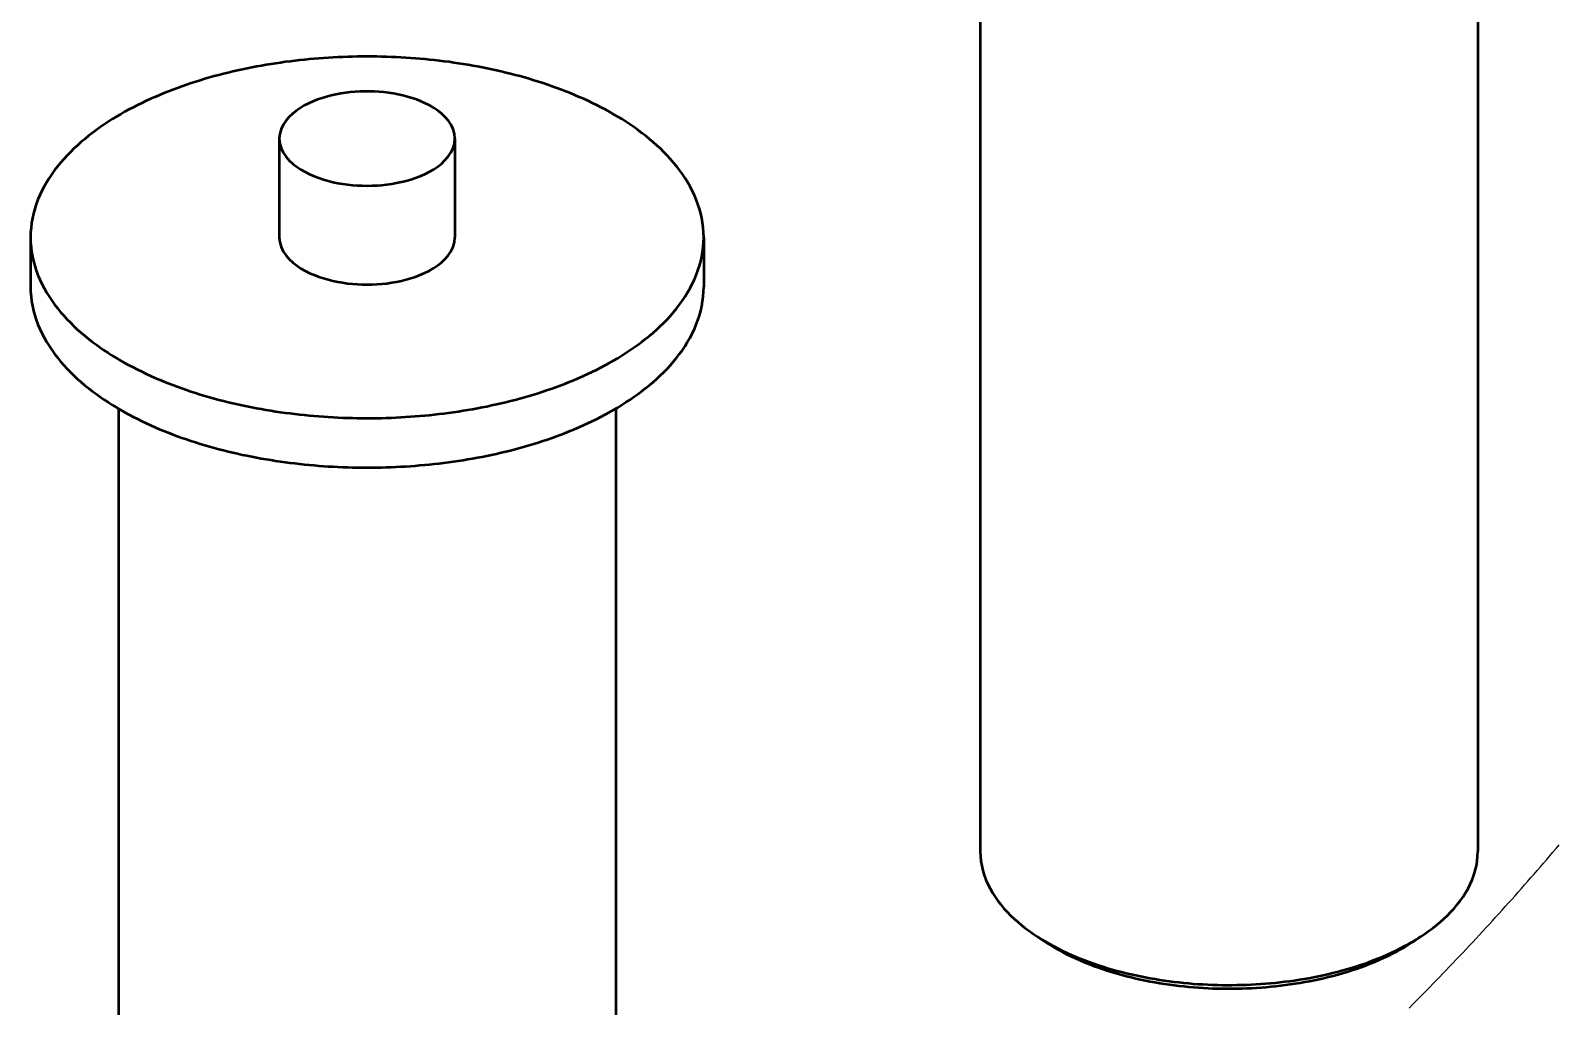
# Model space of a CAD drawing. Header units: millimetres. Extents: x 0 to 841, y 0 to 594.
# Drawn here: x 411.68 to 449.72, y 292.33 to 316.63 of the extents above; entities that cross this region are included whole.
import ezdxf

# ---------------------------------------------------------------- set-up
doc = ezdxf.new("R2010")
doc.units = ezdxf.units.MM
doc.layers.add('FINA', color=7, linetype='CONTINUOUS', lineweight=25)
doc.layers.add('VIS', color=7, linetype='CONTINUOUS', lineweight=50)

msp = doc.modelspace()

# ---------------------------------------------------------------- linework, layer by layer
at = {"layer": 'FINA'}
for points in [[(435.343, 318.747), (435.343, 296.188)], [(447.74, 318.747), (447.74, 296.188)], [(428.451, 311.48), (428.448, 311.6), (428.439, 311.72), (428.424, 311.84), (428.403, 311.958), (428.377, 312.076), (428.345, 312.192), (428.308, 312.306), (428.266, 312.419), (428.22, 312.53), (428.168, 312.639), (428.113, 312.746), (428.053, 312.85), (427.99, 312.953), (427.923, 313.053), (427.852, 313.15), (427.779, 313.246), (427.703, 313.339), (427.624, 313.43), (427.542, 313.518), (427.458, 313.605), (427.372, 313.689), (427.284, 313.771), (427.194, 313.851), (427.102, 313.929), (427.009, 314.004), (426.913, 314.078), (426.817, 314.15), (426.719, 314.22), (426.62, 314.288), (426.519, 314.354), (426.418, 314.419), (426.315, 314.482), (426.211, 314.543), (426.106, 314.602), (426.001, 314.66), (425.894, 314.716), (425.787, 314.771), (425.679, 314.824), (425.57, 314.876), (425.461, 314.926), (425.351, 314.975), (425.24, 315.022), (425.129, 315.068), (425.017, 315.113), (424.905, 315.156), (424.792, 315.199), (424.679, 315.239), (424.565, 315.279), (424.451, 315.317), (424.337, 315.354), (424.222, 315.39), (424.106, 315.425), (423.991, 315.458), (423.875, 315.491), (423.758, 315.522), (423.642, 315.552), (423.525, 315.581), (423.408, 315.609), (423.291, 315.636), (423.173, 315.661), (423.055, 315.686), (422.937, 315.71), (422.819, 315.732), (422.7, 315.754), (422.582, 315.774), (422.463, 315.794), (422.344, 315.813), (422.225, 315.83), (422.106, 315.847), (421.986, 315.862), (421.867, 315.877), (421.747, 315.891), (421.628, 315.903), (421.508, 315.915), (421.388, 315.926), (421.268, 315.935), (421.148, 315.944), (421.028, 315.952), (420.907, 315.959), (420.787, 315.965), (420.667, 315.97), (420.547, 315.975), (420.426, 315.978), (420.306, 315.98), (420.186, 315.982), (420.065, 315.982), (419.945, 315.982), (419.824, 315.98), (419.704, 315.978), (419.584, 315.975), (419.463, 315.97), (419.343, 315.965), (419.223, 315.959), (419.103, 315.952), (418.982, 315.944), (418.862, 315.935), (418.742, 315.926), (418.623, 315.915), (418.503, 315.903), (418.383, 315.891), (418.263, 315.877), (418.144, 315.862), (418.025, 315.847), (417.905, 315.83), (417.786, 315.813), (417.667, 315.794), (417.548, 315.774), (417.43, 315.754), (417.311, 315.732), (417.193, 315.71), (417.075, 315.686), (416.957, 315.661), (416.84, 315.636), (416.722, 315.609), (416.605, 315.581), (416.488, 315.552), (416.372, 315.522), (416.255, 315.491), (416.14, 315.458), (416.024, 315.425), (415.909, 315.39), (415.794, 315.354), (415.679, 315.317), (415.565, 315.279), (415.451, 315.239), (415.338, 315.199), (415.225, 315.156), (415.113, 315.113), (415.001, 315.068), (414.89, 315.022), (414.779, 314.975), (414.669, 314.926), (414.56, 314.876), (414.451, 314.824), (414.343, 314.771), (414.236, 314.716), (414.129, 314.66), (414.024, 314.602), (413.919, 314.543), (413.815, 314.482), (413.713, 314.419), (413.611, 314.354), (413.511, 314.288), (413.411, 314.22), (413.313, 314.15), (413.217, 314.078), (413.122, 314.004), (413.028, 313.929), (412.936, 313.851), (412.846, 313.771), (412.758, 313.689), (412.672, 313.605), (412.588, 313.518), (412.507, 313.43), (412.428, 313.339), (412.351, 313.246), (412.278, 313.15), (412.208, 313.053), (412.141, 312.953), (412.077, 312.85), (412.018, 312.746), (411.962, 312.639), (411.911, 312.53), (411.864, 312.419), (411.822, 312.306), (411.785, 312.192), (411.753, 312.076), (411.727, 311.958), (411.706, 311.84), (411.691, 311.72), (411.682, 311.6), (411.679, 311.48)], [(422.253, 313.94), (422.241, 314.06), (422.209, 314.175), (422.157, 314.284), (422.091, 314.384), (422.013, 314.475), (421.926, 314.558), (421.833, 314.633), (421.734, 314.7), (421.63, 314.761), (421.523, 314.816), (421.414, 314.865), (421.302, 314.909), (421.189, 314.948), (421.074, 314.983), (420.958, 315.013), (420.84, 315.039), (420.722, 315.061), (420.604, 315.079), (420.485, 315.093), (420.365, 315.104), (420.245, 315.111), (420.125, 315.115), (420.005, 315.115), (419.885, 315.111), (419.765, 315.104), (419.646, 315.093), (419.527, 315.079), (419.408, 315.061), (419.29, 315.039), (419.173, 315.013), (419.057, 314.983), (418.942, 314.948), (418.828, 314.909), (418.716, 314.865), (418.607, 314.816), (418.5, 314.761), (418.397, 314.7), (418.298, 314.633), (418.204, 314.558), (418.117, 314.475), (418.039, 314.384), (417.973, 314.284), (417.922, 314.175), (417.889, 314.06), (417.878, 313.94)], [(417.878, 313.94), (417.889, 313.818), (417.924, 313.701), (417.977, 313.59), (418.046, 313.488), (418.127, 313.396), (418.217, 313.312), (418.314, 313.237), (418.416, 313.169), (418.523, 313.108), (418.633, 313.053), (418.745, 313.004), (418.86, 312.96), (418.977, 312.922), (419.095, 312.888), (419.214, 312.858), (419.334, 312.833), (419.456, 312.812), (419.577, 312.796), (419.699, 312.782), (419.822, 312.773), (419.945, 312.768), (420.068, 312.766), (420.19, 312.768), (420.313, 312.774), (420.436, 312.783), (420.558, 312.796), (420.68, 312.813), (420.801, 312.834), (420.921, 312.86), (421.04, 312.889), (421.158, 312.923), (421.275, 312.962), (421.39, 313.006), (421.502, 313.055), (421.612, 313.11)], [(417.878, 313.94), (417.878, 311.48)], [(421.612, 313.11), (421.718, 313.171), (421.82, 313.239), (421.916, 313.314), (422.005, 313.398), (422.086, 313.49), (422.154, 313.591), (422.207, 313.702), (422.241, 313.819), (422.253, 313.94)], [(422.253, 313.94), (422.253, 311.48)], [(411.679, 311.48), (411.682, 311.359), (411.691, 311.239), (411.706, 311.12), (411.727, 311.001), (411.753, 310.884), (411.785, 310.768), (411.822, 310.653), (411.864, 310.541), (411.91, 310.43), (411.962, 310.321), (412.017, 310.214), (412.077, 310.11), (412.14, 310.007), (412.207, 309.907), (412.277, 309.81), (412.351, 309.714), (412.427, 309.621), (412.506, 309.53), (412.587, 309.442), (412.671, 309.356), (412.757, 309.271), (412.845, 309.189), (412.935, 309.11), (413.027, 309.032), (413.121, 308.956), (413.216, 308.882), (413.312, 308.81), (413.41, 308.74), (413.509, 308.672), (413.61, 308.606), (413.711, 308.541), (413.814, 308.479), (413.918, 308.417), (414.022, 308.358), (414.128, 308.3), (414.234, 308.244), (414.341, 308.189), (414.449, 308.136), (414.558, 308.084), (414.667, 308.034), (414.777, 307.985), (414.888, 307.938), (414.999, 307.892), (415.111, 307.847), (415.223, 307.804), (415.336, 307.762), (415.449, 307.721), (415.563, 307.681), (415.677, 307.643), (415.791, 307.606), (415.906, 307.57), (416.021, 307.535), (416.137, 307.502), (416.253, 307.47), (416.369, 307.438), (416.486, 307.408), (416.602, 307.379), (416.719, 307.351), (416.837, 307.324), (416.954, 307.299), (417.072, 307.274), (417.19, 307.25), (417.308, 307.228), (417.427, 307.206), (417.545, 307.185), (417.664, 307.166), (417.783, 307.147), (417.902, 307.13), (418.021, 307.113), (418.14, 307.098), (418.26, 307.083), (418.379, 307.069), (418.499, 307.057), (418.619, 307.045), (418.739, 307.034), (418.859, 307.024), (418.979, 307.015), (419.099, 307.007), (419.219, 307), (419.339, 306.994), (419.459, 306.989), (419.58, 306.985), (419.7, 306.982), (419.82, 306.979), (419.94, 306.978), (420.061, 306.977), (420.181, 306.978), (420.301, 306.979), (420.422, 306.981), (420.542, 306.985), (420.662, 306.989), (420.783, 306.994), (420.903, 307), (421.023, 307.007), (421.143, 307.015), (421.263, 307.024), (421.383, 307.033), (421.503, 307.044), (421.623, 307.056), (421.742, 307.068), (421.862, 307.082), (421.981, 307.097), (422.101, 307.112), (422.22, 307.129), (422.339, 307.146), (422.458, 307.165), (422.577, 307.184), (422.695, 307.205), (422.814, 307.226), (422.932, 307.249), (423.05, 307.272), (423.168, 307.297), (423.285, 307.323), (423.402, 307.349), (423.519, 307.377), (423.636, 307.406), (423.753, 307.436), (423.869, 307.467), (423.985, 307.5), (424.101, 307.533), (424.216, 307.568), (424.331, 307.603), (424.445, 307.64), (424.559, 307.679), (424.673, 307.718), (424.786, 307.759), (424.899, 307.801), (425.011, 307.844), (425.123, 307.889), (425.234, 307.935), (425.345, 307.982), (425.455, 308.031), (425.564, 308.081), (425.673, 308.132), (425.781, 308.185), (425.888, 308.24), (425.995, 308.296)], [(411.679, 311.48), (411.679, 310.249)], [(417.878, 311.48), (417.889, 311.358), (417.924, 311.24), (417.977, 311.129), (418.046, 311.028), (418.127, 310.935), (418.217, 310.851), (418.314, 310.776), (418.416, 310.708), (418.523, 310.647), (418.633, 310.592), (418.745, 310.543), (418.86, 310.499), (418.977, 310.461), (419.095, 310.427), (419.214, 310.398), (419.334, 310.373), (419.456, 310.352), (419.577, 310.335), (419.699, 310.322), (419.822, 310.312), (419.945, 310.307), (420.068, 310.305), (420.19, 310.307), (420.313, 310.313), (420.436, 310.322), (420.558, 310.335), (420.68, 310.352), (420.801, 310.374), (420.921, 310.399), (421.04, 310.428), (421.158, 310.462), (421.275, 310.501), (421.39, 310.545), (421.502, 310.594), (421.612, 310.649)], [(421.612, 310.649), (421.718, 310.71), (421.82, 310.778), (421.916, 310.854), (422.005, 310.937), (422.086, 311.029), (422.154, 311.131), (422.207, 311.241), (422.241, 311.358), (422.253, 311.48)], [(425.995, 308.296), (426.101, 308.354), (426.206, 308.413), (426.309, 308.475), (426.412, 308.537), (426.514, 308.602), (426.615, 308.668), (426.714, 308.736), (426.813, 308.806), (426.909, 308.878), (427.005, 308.952), (427.098, 309.028), (427.191, 309.106), (427.281, 309.186), (427.369, 309.268), (427.455, 309.352), (427.54, 309.438), (427.621, 309.527), (427.7, 309.618), (427.777, 309.711), (427.851, 309.807), (427.921, 309.905), (427.988, 310.005), (428.052, 310.107), (428.112, 310.212), (428.167, 310.319), (428.219, 310.428), (428.266, 310.539), (428.308, 310.652), (428.345, 310.767), (428.377, 310.883), (428.403, 311.001), (428.424, 311.119), (428.439, 311.239), (428.448, 311.359), (428.451, 311.48)], [(428.451, 311.48), (428.451, 310.249)], [(411.679, 310.249), (411.682, 310.129), (411.691, 310.009), (411.706, 309.89), (411.727, 309.771), (411.753, 309.654), (411.785, 309.538), (411.822, 309.423), (411.864, 309.31), (411.91, 309.199), (411.962, 309.091), (412.017, 308.984), (412.077, 308.879), (412.14, 308.777), (412.207, 308.677), (412.277, 308.579), (412.351, 308.484), (412.427, 308.391), (412.506, 308.3), (412.587, 308.211), (412.671, 308.125), (412.757, 308.041), (412.845, 307.959), (412.935, 307.879), (413.027, 307.801), (413.121, 307.726), (413.216, 307.652), (413.312, 307.58), (413.41, 307.51), (413.509, 307.442), (413.61, 307.376), (413.711, 307.311), (413.814, 307.248), (413.918, 307.187), (414.022, 307.128), (414.128, 307.07), (414.234, 307.014), (414.341, 306.959), (414.449, 306.906), (414.558, 306.854), (414.667, 306.804), (414.777, 306.755), (414.888, 306.707), (414.999, 306.661), (415.111, 306.617), (415.223, 306.573), (415.336, 306.531), (415.449, 306.491), (415.563, 306.451), (415.677, 306.413), (415.791, 306.376), (415.906, 306.34), (416.021, 306.305), (416.137, 306.272), (416.253, 306.239), (416.369, 306.208), (416.486, 306.178), (416.602, 306.149), (416.719, 306.121), (416.837, 306.094), (416.954, 306.068), (417.072, 306.044), (417.19, 306.02), (417.308, 305.997), (417.427, 305.976), (417.545, 305.955), (417.664, 305.936), (417.783, 305.917), (417.902, 305.899), (418.021, 305.883), (418.14, 305.867), (418.26, 305.853), (418.379, 305.839), (418.499, 305.826), (418.619, 305.814), (418.739, 305.804), (418.859, 305.794), (418.979, 305.785), (419.099, 305.777), (419.219, 305.77), (419.339, 305.764), (419.459, 305.759), (419.58, 305.755), (419.7, 305.751), (419.82, 305.749), (419.94, 305.748), (420.061, 305.747), (420.181, 305.747), (420.301, 305.749), (420.422, 305.751), (420.542, 305.754), (420.662, 305.758), (420.783, 305.764), (420.903, 305.77), (421.023, 305.776), (421.143, 305.784), (421.263, 305.793), (421.383, 305.803), (421.503, 305.814), (421.623, 305.825), (421.742, 305.838), (421.862, 305.852), (421.981, 305.866), (422.101, 305.882), (422.22, 305.898), (422.339, 305.916), (422.458, 305.934), (422.577, 305.954), (422.695, 305.974), (422.814, 305.996), (422.932, 306.018), (423.05, 306.042), (423.168, 306.066), (423.285, 306.092), (423.402, 306.119), (423.519, 306.147), (423.636, 306.176), (423.753, 306.206), (423.869, 306.237), (423.985, 306.269), (424.101, 306.303), (424.216, 306.337), (424.331, 306.373), (424.445, 306.41), (424.559, 306.448), (424.673, 306.488), (424.786, 306.528), (424.899, 306.57), (425.011, 306.614), (425.123, 306.658), (425.234, 306.704), (425.345, 306.751), (425.455, 306.8), (425.564, 306.85), (425.673, 306.902), (425.781, 306.955), (425.888, 307.01), (425.995, 307.066)], [(425.995, 307.066), (426.101, 307.124), (426.206, 307.183), (426.309, 307.244), (426.412, 307.307), (426.514, 307.372), (426.615, 307.438), (426.714, 307.506), (426.813, 307.576), (426.909, 307.648), (427.005, 307.722), (427.098, 307.798), (427.191, 307.875), (427.281, 307.955), (427.369, 308.037), (427.455, 308.122), (427.54, 308.208), (427.621, 308.297), (427.7, 308.388), (427.777, 308.481), (427.851, 308.576), (427.921, 308.674), (427.988, 308.774), (428.052, 308.877), (428.112, 308.982), (428.167, 309.088), (428.219, 309.197), (428.266, 309.309), (428.308, 309.421), (428.345, 309.536), (428.377, 309.652), (428.403, 309.77), (428.424, 309.889), (428.439, 310.009), (428.448, 310.129), (428.451, 310.249)], [(413.867, 307.217), (413.867, 284.657)], [(426.263, 307.217), (426.263, 284.657)], [(435.343, 296.188), (435.347, 296.067), (435.359, 295.947), (435.379, 295.828), (435.407, 295.71), (435.442, 295.595), (435.484, 295.482), (435.533, 295.371), (435.587, 295.263), (435.647, 295.158), (435.712, 295.057), (435.782, 294.958), (435.856, 294.863), (435.933, 294.77), (436.015, 294.681), (436.099, 294.595), (436.187, 294.512), (436.277, 294.431), (436.37, 294.354), (436.464, 294.279), (436.561, 294.207), (436.66, 294.137), (436.76, 294.07)], [(446.026, 292.288), (446.111, 292.373), (446.196, 292.458), (446.28, 292.544), (446.365, 292.629), (446.449, 292.715), (446.533, 292.801), (446.617, 292.887), (446.701, 292.973), (446.785, 293.059), (446.868, 293.146), (446.951, 293.232), (447.035, 293.319), (447.118, 293.406), (447.201, 293.493), (447.283, 293.58), (447.366, 293.667), (447.448, 293.755), (447.531, 293.842), (447.613, 293.93), (447.695, 294.018), (447.777, 294.106), (447.858, 294.194), (447.94, 294.283), (448.021, 294.371), (448.102, 294.46), (448.183, 294.549), (448.264, 294.637), (448.345, 294.727), (448.425, 294.816), (448.505, 294.905), (448.586, 294.995), (448.666, 295.084), (448.745, 295.174), (448.825, 295.264), (448.905, 295.354), (448.984, 295.445), (449.063, 295.535), (449.142, 295.626), (449.221, 295.717), (449.299, 295.807), (449.378, 295.899), (449.456, 295.99), (449.534, 296.081), (449.612, 296.173), (449.69, 296.264), (449.767, 296.356)], [(446.026, 292.288), (446.111, 292.373), (446.196, 292.458), (446.28, 292.544), (446.365, 292.629), (446.449, 292.715), (446.533, 292.801), (446.617, 292.887), (446.701, 292.973), (446.785, 293.059), (446.868, 293.146), (446.951, 293.232), (447.035, 293.319), (447.118, 293.406), (447.201, 293.493), (447.283, 293.58), (447.366, 293.667), (447.448, 293.755), (447.531, 293.842), (447.613, 293.93), (447.695, 294.018), (447.777, 294.106), (447.858, 294.194), (447.94, 294.283), (448.021, 294.371), (448.102, 294.46), (448.183, 294.549), (448.264, 294.637), (448.345, 294.727), (448.425, 294.816), (448.505, 294.905), (448.586, 294.995), (448.666, 295.084), (448.745, 295.174), (448.825, 295.264), (448.905, 295.354), (448.984, 295.445), (449.063, 295.535), (449.142, 295.626), (449.221, 295.717), (449.299, 295.807), (449.378, 295.899), (449.456, 295.99), (449.534, 296.081), (449.612, 296.173), (449.69, 296.264), (449.767, 296.356)], [(446.322, 294.07), (446.423, 294.137), (446.521, 294.207), (446.618, 294.279), (446.713, 294.354), (446.806, 294.431), (446.896, 294.512), (446.983, 294.595), (447.068, 294.681), (447.149, 294.77), (447.227, 294.863), (447.301, 294.958), (447.371, 295.057), (447.436, 295.158), (447.496, 295.263), (447.55, 295.371), (447.598, 295.482), (447.64, 295.595), (447.675, 295.71), (447.703, 295.828), (447.723, 295.947), (447.735, 296.067), (447.74, 296.188)], [(436.76, 294.07), (436.862, 294.005), (436.965, 293.943), (437.07, 293.883), (437.176, 293.825), (437.283, 293.77), (437.391, 293.716), (437.5, 293.665), (437.61, 293.615), (437.721, 293.567), (437.832, 293.522), (437.945, 293.478), (438.058, 293.435), (438.171, 293.395), (438.285, 293.356), (438.4, 293.319), (438.516, 293.283), (438.631, 293.25), (438.747, 293.217), (438.864, 293.186), (438.981, 293.157), (439.098, 293.129), (439.216, 293.103), (439.334, 293.078), (439.453, 293.055), (439.571, 293.033), (439.69, 293.012), (439.809, 292.993), (439.928, 292.975), (440.048, 292.958), (440.167, 292.943), (440.287, 292.929), (440.407, 292.916), (440.527, 292.905), (440.647, 292.895), (440.768, 292.886), (440.888, 292.879), (441.009, 292.872), (441.129, 292.867), (441.25, 292.864), (441.37, 292.861), (441.491, 292.86), (441.611, 292.86), (441.732, 292.862), (441.853, 292.864), (441.973, 292.868), (442.094, 292.873), (442.214, 292.88), (442.335, 292.887), (442.455, 292.896), (442.575, 292.907), (442.695, 292.918), (442.815, 292.931), (442.935, 292.945), (443.054, 292.961), (443.174, 292.978), (443.293, 292.996), (443.412, 293.015), (443.531, 293.036), (443.649, 293.058), (443.768, 293.082), (443.886, 293.107), (444.003, 293.134), (444.121, 293.162), (444.238, 293.191), (444.354, 293.222), (444.47, 293.255), (444.586, 293.289), (444.701, 293.325), (444.816, 293.362), (444.93, 293.401), (445.043, 293.442), (445.156, 293.485), (445.269, 293.529), (445.38, 293.575), (445.491, 293.623), (445.6, 293.673), (445.709, 293.725), (445.817, 293.779), (445.924, 293.835)], [(436.985, 293.924), (436.76, 294.07)], [(436.876, 293.997), (436.894, 293.984), (436.912, 293.972), (436.93, 293.96), (436.949, 293.948), (436.967, 293.936), (436.985, 293.924)], [(436.985, 293.924), (437.087, 293.859), (437.191, 293.797), (437.297, 293.737), (437.403, 293.679), (437.511, 293.624), (437.619, 293.57), (437.729, 293.519), (437.84, 293.47), (437.952, 293.423), (438.064, 293.378), (438.177, 293.335), (438.291, 293.294), (438.405, 293.254), (438.52, 293.217), (438.636, 293.181), (438.752, 293.146), (438.869, 293.114), (438.986, 293.083), (439.103, 293.053), (439.221, 293.025), (439.339, 292.999), (439.458, 292.974), (439.576, 292.951), (439.696, 292.929), (439.815, 292.909), (439.934, 292.89), (440.054, 292.873), (440.174, 292.857), (440.294, 292.842), (440.415, 292.829), (440.535, 292.817), (440.656, 292.806), (440.777, 292.797), (440.897, 292.789), (441.018, 292.783), (441.139, 292.778), (441.26, 292.774), (441.381, 292.772), (441.502, 292.771), (441.624, 292.771), (441.745, 292.772), (441.866, 292.775), (441.987, 292.78), (442.108, 292.785), (442.228, 292.792), (442.349, 292.8), (442.47, 292.81), (442.59, 292.821), (442.711, 292.833), (442.831, 292.847), (442.951, 292.862), (443.071, 292.879), (443.191, 292.897), (443.31, 292.916), (443.43, 292.937), (443.549, 292.959), (443.667, 292.983), (443.786, 293.008), (443.904, 293.035), (444.022, 293.064), (444.139, 293.094), (444.256, 293.125), (444.372, 293.158), (444.488, 293.193), (444.604, 293.23), (444.718, 293.268), (444.833, 293.308), (444.946, 293.35), (445.059, 293.394), (445.171, 293.44), (445.282, 293.488), (445.393, 293.537), (445.502, 293.589), (445.611, 293.643), (445.718, 293.699)], [(445.718, 293.699), (445.782, 293.735), (445.846, 293.771), (445.91, 293.807), (445.973, 293.845), (446.035, 293.884), (446.097, 293.924)], [(445.924, 293.835), (445.992, 293.872), (446.059, 293.909), (446.126, 293.948), (446.192, 293.988), (446.257, 294.028), (446.322, 294.07)], [(446.097, 293.924), (446.322, 294.07)], [(446.097, 293.924), (446.116, 293.936), (446.134, 293.948), (446.152, 293.96), (446.17, 293.972), (446.188, 293.984), (446.207, 293.997)]]:
    msp.add_lwpolyline(points, dxfattribs=at)
at = {"layer": 'VIS'}
for points in [[(435.343, 318.747), (435.343, 296.188)], [(447.74, 318.747), (447.74, 296.188)], [(428.451, 311.48), (428.448, 311.6), (428.439, 311.72), (428.424, 311.84), (428.403, 311.958), (428.377, 312.076), (428.345, 312.192), (428.308, 312.306), (428.266, 312.419), (428.22, 312.53), (428.168, 312.639), (428.113, 312.746), (428.053, 312.85), (427.99, 312.953), (427.923, 313.053), (427.852, 313.15), (427.779, 313.246), (427.703, 313.339), (427.624, 313.43), (427.542, 313.518), (427.458, 313.605), (427.372, 313.689), (427.284, 313.771), (427.194, 313.851), (427.102, 313.929), (427.009, 314.004), (426.913, 314.078), (426.817, 314.15), (426.719, 314.22), (426.62, 314.288), (426.519, 314.354), (426.418, 314.419), (426.315, 314.482), (426.211, 314.543), (426.106, 314.602), (426.001, 314.66), (425.894, 314.716), (425.787, 314.771), (425.679, 314.824), (425.57, 314.876), (425.461, 314.926), (425.351, 314.975), (425.24, 315.022), (425.129, 315.068), (425.017, 315.113), (424.905, 315.156), (424.792, 315.199), (424.679, 315.239), (424.565, 315.279), (424.451, 315.317), (424.337, 315.354), (424.222, 315.39), (424.106, 315.425), (423.991, 315.458), (423.875, 315.491), (423.758, 315.522), (423.642, 315.552), (423.525, 315.581), (423.408, 315.609), (423.291, 315.636), (423.173, 315.661), (423.055, 315.686), (422.937, 315.71), (422.819, 315.732), (422.7, 315.754), (422.582, 315.774), (422.463, 315.794), (422.344, 315.813), (422.225, 315.83), (422.106, 315.847), (421.986, 315.862), (421.867, 315.877), (421.747, 315.891), (421.628, 315.903), (421.508, 315.915), (421.388, 315.926), (421.268, 315.935), (421.148, 315.944), (421.028, 315.952), (420.907, 315.959), (420.787, 315.965), (420.667, 315.97), (420.547, 315.975), (420.426, 315.978), (420.306, 315.98), (420.186, 315.982), (420.065, 315.982), (419.945, 315.982), (419.824, 315.98), (419.704, 315.978), (419.584, 315.975), (419.463, 315.97), (419.343, 315.965), (419.223, 315.959), (419.103, 315.952), (418.982, 315.944), (418.862, 315.935), (418.742, 315.926), (418.623, 315.915), (418.503, 315.903), (418.383, 315.891), (418.263, 315.877), (418.144, 315.862), (418.025, 315.847), (417.905, 315.83), (417.786, 315.813), (417.667, 315.794), (417.548, 315.774), (417.43, 315.754), (417.311, 315.732), (417.193, 315.71), (417.075, 315.686), (416.957, 315.661), (416.84, 315.636), (416.722, 315.609), (416.605, 315.581), (416.488, 315.552), (416.372, 315.522), (416.255, 315.491), (416.14, 315.458), (416.024, 315.425), (415.909, 315.39), (415.794, 315.354), (415.679, 315.317), (415.565, 315.279), (415.451, 315.239), (415.338, 315.199), (415.225, 315.156), (415.113, 315.113), (415.001, 315.068), (414.89, 315.022), (414.779, 314.975), (414.669, 314.926), (414.56, 314.876), (414.451, 314.824), (414.343, 314.771), (414.236, 314.716), (414.129, 314.66), (414.024, 314.602), (413.919, 314.543), (413.815, 314.482), (413.713, 314.419), (413.611, 314.354), (413.511, 314.288), (413.411, 314.22), (413.313, 314.15), (413.217, 314.078), (413.122, 314.004), (413.028, 313.929), (412.936, 313.851), (412.846, 313.771), (412.758, 313.689), (412.672, 313.605), (412.588, 313.518), (412.507, 313.43), (412.428, 313.339), (412.351, 313.246), (412.278, 313.15), (412.208, 313.053), (412.141, 312.953), (412.077, 312.85), (412.018, 312.746), (411.962, 312.639), (411.911, 312.53), (411.864, 312.419), (411.822, 312.306), (411.785, 312.192), (411.753, 312.076), (411.727, 311.958), (411.706, 311.84), (411.691, 311.72), (411.682, 311.6), (411.679, 311.48)], [(422.253, 313.94), (422.241, 314.06), (422.209, 314.175), (422.157, 314.284), (422.091, 314.384), (422.013, 314.475), (421.926, 314.558), (421.833, 314.633), (421.734, 314.7), (421.63, 314.761), (421.523, 314.816), (421.414, 314.865), (421.302, 314.909), (421.189, 314.948), (421.074, 314.983), (420.958, 315.013), (420.84, 315.039), (420.722, 315.061), (420.604, 315.079), (420.485, 315.093), (420.365, 315.104), (420.245, 315.111), (420.125, 315.115), (420.005, 315.115), (419.885, 315.111), (419.765, 315.104), (419.646, 315.093), (419.527, 315.079), (419.408, 315.061), (419.29, 315.039), (419.173, 315.013), (419.057, 314.983), (418.942, 314.948), (418.828, 314.909), (418.716, 314.865), (418.607, 314.816), (418.5, 314.761), (418.397, 314.7), (418.298, 314.633), (418.204, 314.558), (418.117, 314.475), (418.039, 314.384), (417.973, 314.284), (417.922, 314.175), (417.889, 314.06), (417.878, 313.94)], [(417.878, 313.94), (417.889, 313.818), (417.924, 313.701), (417.977, 313.59), (418.046, 313.488), (418.127, 313.396), (418.217, 313.312), (418.314, 313.237), (418.416, 313.169), (418.523, 313.108), (418.633, 313.053), (418.745, 313.004), (418.86, 312.96), (418.977, 312.922), (419.095, 312.888), (419.214, 312.858), (419.334, 312.833), (419.456, 312.812), (419.577, 312.796), (419.699, 312.782), (419.822, 312.773), (419.945, 312.768), (420.068, 312.766), (420.19, 312.768), (420.313, 312.774), (420.436, 312.783), (420.558, 312.796), (420.68, 312.813), (420.801, 312.834), (420.921, 312.86), (421.04, 312.889), (421.158, 312.923), (421.275, 312.962), (421.39, 313.006), (421.502, 313.055), (421.612, 313.11)], [(417.878, 313.94), (417.878, 311.48)], [(421.612, 313.11), (421.718, 313.171), (421.82, 313.239), (421.916, 313.314), (422.005, 313.398), (422.086, 313.49), (422.154, 313.591), (422.207, 313.702), (422.241, 313.819), (422.253, 313.94)], [(422.253, 313.94), (422.253, 311.48)], [(411.679, 311.48), (411.682, 311.359), (411.691, 311.239), (411.706, 311.12), (411.727, 311.001), (411.753, 310.884), (411.785, 310.768), (411.822, 310.653), (411.864, 310.541), (411.91, 310.43), (411.962, 310.321), (412.017, 310.214), (412.077, 310.11), (412.14, 310.007), (412.207, 309.907), (412.277, 309.81), (412.351, 309.714), (412.427, 309.621), (412.506, 309.53), (412.587, 309.442), (412.671, 309.356), (412.757, 309.271), (412.845, 309.189), (412.935, 309.11), (413.027, 309.032), (413.121, 308.956), (413.216, 308.882), (413.312, 308.81), (413.41, 308.74), (413.509, 308.672), (413.61, 308.606), (413.711, 308.541), (413.814, 308.479), (413.918, 308.417), (414.022, 308.358), (414.128, 308.3), (414.234, 308.244), (414.341, 308.189), (414.449, 308.136), (414.558, 308.084), (414.667, 308.034), (414.777, 307.985), (414.888, 307.938), (414.999, 307.892), (415.111, 307.847), (415.223, 307.804), (415.336, 307.762), (415.449, 307.721), (415.563, 307.681), (415.677, 307.643), (415.791, 307.606), (415.906, 307.57), (416.021, 307.535), (416.137, 307.502), (416.253, 307.47), (416.369, 307.438), (416.486, 307.408), (416.602, 307.379), (416.719, 307.351), (416.837, 307.324), (416.954, 307.299), (417.072, 307.274), (417.19, 307.25), (417.308, 307.228), (417.427, 307.206), (417.545, 307.185), (417.664, 307.166), (417.783, 307.147), (417.902, 307.13), (418.021, 307.113), (418.14, 307.098), (418.26, 307.083), (418.379, 307.069), (418.499, 307.057), (418.619, 307.045), (418.739, 307.034), (418.859, 307.024), (418.979, 307.015), (419.099, 307.007), (419.219, 307), (419.339, 306.994), (419.459, 306.989), (419.58, 306.985), (419.7, 306.982), (419.82, 306.979), (419.94, 306.978), (420.061, 306.977), (420.181, 306.978), (420.301, 306.979), (420.422, 306.981), (420.542, 306.985), (420.662, 306.989), (420.783, 306.994), (420.903, 307), (421.023, 307.007), (421.143, 307.015), (421.263, 307.024), (421.383, 307.033), (421.503, 307.044), (421.623, 307.056), (421.742, 307.068), (421.862, 307.082), (421.981, 307.097), (422.101, 307.112), (422.22, 307.129), (422.339, 307.146), (422.458, 307.165), (422.577, 307.184), (422.695, 307.205), (422.814, 307.226), (422.932, 307.249), (423.05, 307.272), (423.168, 307.297), (423.285, 307.323), (423.402, 307.349), (423.519, 307.377), (423.636, 307.406), (423.753, 307.436), (423.869, 307.467), (423.985, 307.5), (424.101, 307.533), (424.216, 307.568), (424.331, 307.603), (424.445, 307.64), (424.559, 307.679), (424.673, 307.718), (424.786, 307.759), (424.899, 307.801), (425.011, 307.844), (425.123, 307.889), (425.234, 307.935), (425.345, 307.982), (425.455, 308.031), (425.564, 308.081), (425.673, 308.132), (425.781, 308.185), (425.888, 308.24), (425.995, 308.296)], [(411.679, 311.48), (411.679, 310.249)], [(417.878, 311.48), (417.889, 311.358), (417.924, 311.24), (417.977, 311.129), (418.046, 311.028), (418.127, 310.935), (418.217, 310.851), (418.314, 310.776), (418.416, 310.708), (418.523, 310.647), (418.633, 310.592), (418.745, 310.543), (418.86, 310.499), (418.977, 310.461), (419.095, 310.427), (419.214, 310.398), (419.334, 310.373), (419.456, 310.352), (419.577, 310.335), (419.699, 310.322), (419.822, 310.312), (419.945, 310.307), (420.068, 310.305), (420.19, 310.307), (420.313, 310.313), (420.436, 310.322), (420.558, 310.335), (420.68, 310.352), (420.801, 310.374), (420.921, 310.399), (421.04, 310.428), (421.158, 310.462), (421.275, 310.501), (421.39, 310.545), (421.502, 310.594), (421.612, 310.649)], [(421.612, 310.649), (421.718, 310.71), (421.82, 310.778), (421.916, 310.854), (422.005, 310.937), (422.086, 311.029), (422.154, 311.131), (422.207, 311.241), (422.241, 311.358), (422.253, 311.48)], [(425.995, 308.296), (426.101, 308.354), (426.206, 308.413), (426.309, 308.475), (426.412, 308.537), (426.514, 308.602), (426.615, 308.668), (426.714, 308.736), (426.813, 308.806), (426.909, 308.878), (427.005, 308.952), (427.098, 309.028), (427.191, 309.106), (427.281, 309.186), (427.369, 309.268), (427.455, 309.352), (427.54, 309.438), (427.621, 309.527), (427.7, 309.618), (427.777, 309.711), (427.851, 309.807), (427.921, 309.905), (427.988, 310.005), (428.052, 310.107), (428.112, 310.212), (428.167, 310.319), (428.219, 310.428), (428.266, 310.539), (428.308, 310.652), (428.345, 310.767), (428.377, 310.883), (428.403, 311.001), (428.424, 311.119), (428.439, 311.239), (428.448, 311.359), (428.451, 311.48)], [(428.451, 311.48), (428.451, 310.249)], [(411.679, 310.249), (411.682, 310.129), (411.691, 310.009), (411.706, 309.89), (411.727, 309.771), (411.753, 309.654), (411.785, 309.538), (411.822, 309.423), (411.864, 309.31), (411.91, 309.199), (411.962, 309.091), (412.017, 308.984), (412.077, 308.879), (412.14, 308.777), (412.207, 308.677), (412.277, 308.579), (412.351, 308.484), (412.427, 308.391), (412.506, 308.3), (412.587, 308.211), (412.671, 308.125), (412.757, 308.041), (412.845, 307.959), (412.935, 307.879), (413.027, 307.801), (413.121, 307.726), (413.216, 307.652), (413.312, 307.58), (413.41, 307.51), (413.509, 307.442), (413.61, 307.376), (413.711, 307.311), (413.814, 307.248), (413.918, 307.187), (414.022, 307.128), (414.128, 307.07), (414.234, 307.014), (414.341, 306.959), (414.449, 306.906), (414.558, 306.854), (414.667, 306.804), (414.777, 306.755), (414.888, 306.707), (414.999, 306.661), (415.111, 306.617), (415.223, 306.573), (415.336, 306.531), (415.449, 306.491), (415.563, 306.451), (415.677, 306.413), (415.791, 306.376), (415.906, 306.34), (416.021, 306.305), (416.137, 306.272), (416.253, 306.239), (416.369, 306.208), (416.486, 306.178), (416.602, 306.149), (416.719, 306.121), (416.837, 306.094), (416.954, 306.068), (417.072, 306.044), (417.19, 306.02), (417.308, 305.997), (417.427, 305.976), (417.545, 305.955), (417.664, 305.936), (417.783, 305.917), (417.902, 305.899), (418.021, 305.883), (418.14, 305.867), (418.26, 305.853), (418.379, 305.839), (418.499, 305.826), (418.619, 305.814), (418.739, 305.804), (418.859, 305.794), (418.979, 305.785), (419.099, 305.777), (419.219, 305.77), (419.339, 305.764), (419.459, 305.759), (419.58, 305.755), (419.7, 305.751), (419.82, 305.749), (419.94, 305.748), (420.061, 305.747), (420.181, 305.747), (420.301, 305.749), (420.422, 305.751), (420.542, 305.754), (420.662, 305.758), (420.783, 305.764), (420.903, 305.77), (421.023, 305.776), (421.143, 305.784), (421.263, 305.793), (421.383, 305.803), (421.503, 305.814), (421.623, 305.825), (421.742, 305.838), (421.862, 305.852), (421.981, 305.866), (422.101, 305.882), (422.22, 305.898), (422.339, 305.916), (422.458, 305.934), (422.577, 305.954), (422.695, 305.974), (422.814, 305.996), (422.932, 306.018), (423.05, 306.042), (423.168, 306.066), (423.285, 306.092), (423.402, 306.119), (423.519, 306.147), (423.636, 306.176), (423.753, 306.206), (423.869, 306.237), (423.985, 306.269), (424.101, 306.303), (424.216, 306.337), (424.331, 306.373), (424.445, 306.41), (424.559, 306.448), (424.673, 306.488), (424.786, 306.528), (424.899, 306.57), (425.011, 306.614), (425.123, 306.658), (425.234, 306.704), (425.345, 306.751), (425.455, 306.8), (425.564, 306.85), (425.673, 306.902), (425.781, 306.955), (425.888, 307.01), (425.995, 307.066)], [(425.995, 307.066), (426.101, 307.124), (426.206, 307.183), (426.309, 307.244), (426.412, 307.307), (426.514, 307.372), (426.615, 307.438), (426.714, 307.506), (426.813, 307.576), (426.909, 307.648), (427.005, 307.722), (427.098, 307.798), (427.191, 307.875), (427.281, 307.955), (427.369, 308.037), (427.455, 308.122), (427.54, 308.208), (427.621, 308.297), (427.7, 308.388), (427.777, 308.481), (427.851, 308.576), (427.921, 308.674), (427.988, 308.774), (428.052, 308.877), (428.112, 308.982), (428.167, 309.088), (428.219, 309.197), (428.266, 309.309), (428.308, 309.421), (428.345, 309.536), (428.377, 309.652), (428.403, 309.77), (428.424, 309.889), (428.439, 310.009), (428.448, 310.129), (428.451, 310.249)], [(413.867, 307.217), (413.867, 284.657)], [(426.263, 307.217), (426.263, 284.657)], [(435.343, 296.188), (435.347, 296.067), (435.359, 295.947), (435.379, 295.828), (435.407, 295.71), (435.442, 295.595), (435.484, 295.482), (435.533, 295.371), (435.587, 295.263), (435.647, 295.158), (435.712, 295.057), (435.782, 294.958), (435.856, 294.863), (435.933, 294.77), (436.015, 294.681), (436.099, 294.595), (436.187, 294.512), (436.277, 294.431), (436.37, 294.354), (436.464, 294.279), (436.561, 294.207), (436.66, 294.137), (436.76, 294.07)], [(446.322, 294.07), (446.423, 294.137), (446.521, 294.207), (446.618, 294.279), (446.713, 294.354), (446.806, 294.431), (446.896, 294.512), (446.983, 294.595), (447.068, 294.681), (447.149, 294.77), (447.227, 294.863), (447.301, 294.958), (447.371, 295.057), (447.436, 295.158), (447.496, 295.263), (447.55, 295.371), (447.598, 295.482), (447.64, 295.595), (447.675, 295.71), (447.703, 295.828), (447.723, 295.947), (447.735, 296.067), (447.74, 296.188)], [(436.76, 294.07), (436.862, 294.005), (436.965, 293.943), (437.07, 293.883), (437.176, 293.825), (437.283, 293.77), (437.391, 293.716), (437.5, 293.665), (437.61, 293.615), (437.721, 293.567), (437.832, 293.522), (437.945, 293.478), (438.058, 293.435), (438.171, 293.395), (438.285, 293.356), (438.4, 293.319), (438.516, 293.283), (438.631, 293.25), (438.747, 293.217), (438.864, 293.186), (438.981, 293.157), (439.098, 293.129), (439.216, 293.103), (439.334, 293.078), (439.453, 293.055), (439.571, 293.033), (439.69, 293.012), (439.809, 292.993), (439.928, 292.975), (440.048, 292.958), (440.167, 292.943), (440.287, 292.929), (440.407, 292.916), (440.527, 292.905), (440.647, 292.895), (440.768, 292.886), (440.888, 292.879), (441.009, 292.872), (441.129, 292.867), (441.25, 292.864), (441.37, 292.861), (441.491, 292.86), (441.611, 292.86), (441.732, 292.862), (441.853, 292.864), (441.973, 292.868), (442.094, 292.873), (442.214, 292.88), (442.335, 292.887), (442.455, 292.896), (442.575, 292.907), (442.695, 292.918), (442.815, 292.931), (442.935, 292.945), (443.054, 292.961), (443.174, 292.978), (443.293, 292.996), (443.412, 293.015), (443.531, 293.036), (443.649, 293.058), (443.768, 293.082), (443.886, 293.107), (444.003, 293.134), (444.121, 293.162), (444.238, 293.191), (444.354, 293.222), (444.47, 293.255), (444.586, 293.289), (444.701, 293.325), (444.816, 293.362), (444.93, 293.401), (445.043, 293.442), (445.156, 293.485), (445.269, 293.529), (445.38, 293.575), (445.491, 293.623), (445.6, 293.673), (445.709, 293.725), (445.817, 293.779), (445.924, 293.835)], [(436.985, 293.924), (436.76, 294.07)], [(436.876, 293.997), (436.894, 293.984), (436.912, 293.972), (436.93, 293.96), (436.949, 293.948), (436.967, 293.936), (436.985, 293.924)], [(436.985, 293.924), (437.087, 293.859), (437.191, 293.797), (437.297, 293.737), (437.403, 293.679), (437.511, 293.624), (437.619, 293.57), (437.729, 293.519), (437.84, 293.47), (437.952, 293.423), (438.064, 293.378), (438.177, 293.335), (438.291, 293.294), (438.405, 293.254), (438.52, 293.217), (438.636, 293.181), (438.752, 293.146), (438.869, 293.114), (438.986, 293.083), (439.103, 293.053), (439.221, 293.025), (439.339, 292.999), (439.458, 292.974), (439.576, 292.951), (439.696, 292.929), (439.815, 292.909), (439.934, 292.89), (440.054, 292.873), (440.174, 292.857), (440.294, 292.842), (440.415, 292.829), (440.535, 292.817), (440.656, 292.806), (440.777, 292.797), (440.897, 292.789), (441.018, 292.783), (441.139, 292.778), (441.26, 292.774), (441.381, 292.772), (441.502, 292.771), (441.624, 292.771), (441.745, 292.772), (441.866, 292.775), (441.987, 292.78), (442.108, 292.785), (442.228, 292.792), (442.349, 292.8), (442.47, 292.81), (442.59, 292.821), (442.711, 292.833), (442.831, 292.847), (442.951, 292.862), (443.071, 292.879), (443.191, 292.897), (443.31, 292.916), (443.43, 292.937), (443.549, 292.959), (443.667, 292.983), (443.786, 293.008), (443.904, 293.035), (444.022, 293.064), (444.139, 293.094), (444.256, 293.125), (444.372, 293.158), (444.488, 293.193), (444.604, 293.23), (444.718, 293.268), (444.833, 293.308), (444.946, 293.35), (445.059, 293.394), (445.171, 293.44), (445.282, 293.488), (445.393, 293.537), (445.502, 293.589), (445.611, 293.643), (445.718, 293.699)], [(445.718, 293.699), (445.782, 293.735), (445.846, 293.771), (445.91, 293.807), (445.973, 293.845), (446.035, 293.884), (446.097, 293.924)], [(445.924, 293.835), (445.992, 293.872), (446.059, 293.909), (446.126, 293.948), (446.192, 293.988), (446.257, 294.028), (446.322, 294.07)], [(446.097, 293.924), (446.322, 294.07)], [(446.097, 293.924), (446.116, 293.936), (446.134, 293.948), (446.152, 293.96), (446.17, 293.972), (446.188, 293.984), (446.207, 293.997)]]:
    msp.add_lwpolyline(points, dxfattribs=at)

doc.saveas('drawing.dxf')
